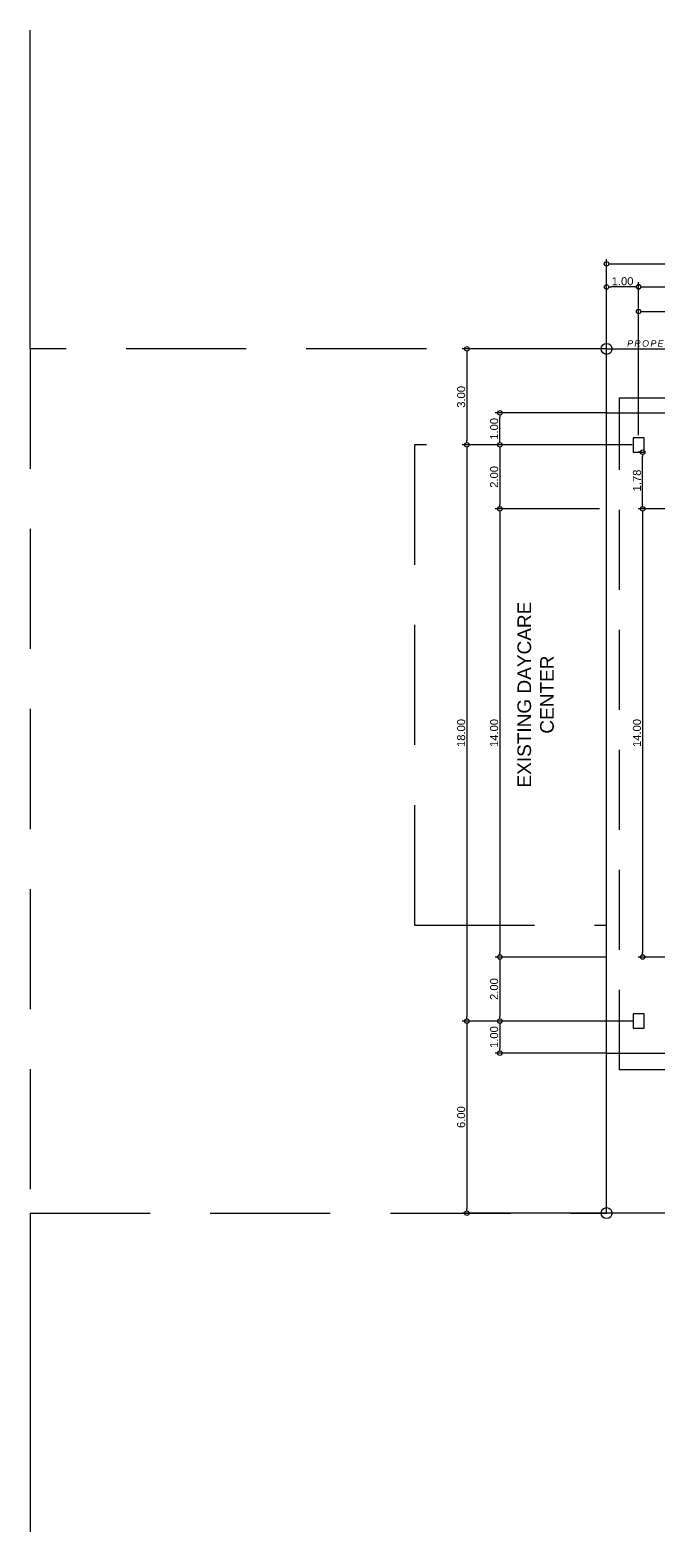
# Model space of a CAD drawing. Header units: inches. Extents: x -1369 to 1198, y -366 to 1398.
# Drawn here: x -49.15 to -29.52, y -22.38 to 24.54 of the extents above; entities that cross this region are included whole.
import ezdxf

# ---------------------------------------------------------------- set-up
doc = ezdxf.new("R2010")
doc.units = ezdxf.units.IN
doc.header["$MEASUREMENT"] = 0
doc.linetypes.add('HIDDEN', pattern=[0.375, 0.25, -0.125])
for name, color, linetype in [('dim', 8, 'Continuous'), ('rf', 1, 'HIDDEN'), ('txt', 7, 'Continuous')]:
    doc.layers.add(name, color=color, linetype=linetype)
doc.styles.get("Standard").update_dxf_attribs({"font": 'arial.ttf'})
doc.dimstyles.get("Standard").update_dxf_attribs({"dimtxt": 0.25, "dimasz": 0.14, "dimexe": 0.145, "dimexo": 0.025, "dimgap": 0.05, "dimtad": 1, "dimzin": 0, "dimdsep": 46, "dimtxsty": 'Standard', "dimblk": 'DOTBLANK', "dimcen": 0.09, "dimclrd": 256, "dimclre": 256, "dimaunit": 1, "dimadec": 5, "dimazin": 0, "dimtfac": 1, "dimtix": 1, "dimtofl": 0, "dimtmove": 0, "dimatfit": 3, "dimfxl": 0, "dimtolj": 1, "dimtzin": 0, "dimlwd": -1, "dimlwe": -1, "dimarcsym": 0})

# ---------------------------------------------------------------- blocks, each defined once
blk = doc.blocks.new('_DotBlank')
at = {"color": 0, "linetype": 'ByBlock', "lineweight": -2}
blk.add_line((-0.5, 0), (-1, 0), dxfattribs=at)
blk.add_circle((0, 0), 0.5, dxfattribs=at)
blk = doc.blocks.new('*D78')
at = {"layer": 'Defpoints', "color": 0, "transparency": 16777216}
for p in [(4.847, 17.238), (-31.153, 14.583), (4.847, 14.583)]:
    blk.add_point(p, dxfattribs=at)
at = {"layer": 'dim', "transparency": 16777216}
for p, q in [((-31.153, 14.608), (-31.153, 17.383)), ((4.847, 14.608), (4.847, 17.383)), ((-31.013, 17.238), (4.707, 17.238))]:
    blk.add_line(p, q, dxfattribs=at)
at = {"layer": 'dim', "transparency": 16777216, "xscale": 0.14, "yscale": 0.14, "zscale": 0.14, "rotation": 180}
blk.add_blockref('_DotBlank', (-31.153, 17.238), dxfattribs=at)
at = {"layer": 'dim', "transparency": 16777216, "xscale": 0.14, "yscale": 0.14, "zscale": 0.14}
blk.add_blockref('_DotBlank', (4.847, 17.238), dxfattribs=at)
at = {"layer": 'dim', "color": 0, "transparency": 16777216, "insert": (-13.153, 17.416), "char_height": 0.25, "attachment_point": 5}
blk.add_mtext('\\A1;36.00', dxfattribs=at)
blk = doc.blocks.new('*D98')
at = {"layer": 'Defpoints', "color": 0, "transparency": 16777216}
for p in [(-31.374, 9.583), (-34.485, -4.417), (-31.178, -4.417)]:
    blk.add_point(p, dxfattribs=at)
at = {"layer": 'dim', "transparency": 16777216}
for p, q in [((-31.399, 9.583), (-34.63, 9.583)), ((-34.485, 9.443), (-34.485, -4.277)), ((-31.203, -4.417), (-34.63, -4.417))]:
    blk.add_line(p, q, dxfattribs=at)
at = {"layer": 'dim', "transparency": 16777216, "xscale": 0.14, "yscale": 0.14, "zscale": 0.14}
for p, rotation in [((-34.485, 9.583), 90), ((-34.485, -4.417), 270)]:
    blk.add_blockref('_DotBlank', p, dxfattribs=dict(at, rotation=rotation))
at = {"layer": 'dim', "color": 0, "transparency": 16777216, "insert": (-34.663, 2.583), "char_height": 0.25, "attachment_point": 5, "rotation": 90}
blk.add_mtext('\\A1;14.00', dxfattribs=at)
blk = doc.blocks.new('*D105')
at = {"layer": 'Defpoints', "color": 0, "transparency": 16777216}
for p in [(-30.328, 11.583), (-35.514, -6.417), (-30.828, -6.417)]:
    blk.add_point(p, dxfattribs=at)
at = {"layer": 'dim', "transparency": 16777216}
for p, q in [((-30.353, 11.583), (-35.659, 11.583)), ((-35.514, 11.443), (-35.514, -6.277)), ((-30.853, -6.417), (-35.659, -6.417))]:
    blk.add_line(p, q, dxfattribs=at)
at = {"layer": 'dim', "transparency": 16777216, "xscale": 0.14, "yscale": 0.14, "zscale": 0.14}
for p, rotation in [((-35.514, 11.583), 90), ((-35.514, -6.417), 270)]:
    blk.add_blockref('_DotBlank', p, dxfattribs=dict(at, rotation=rotation))
at = {"layer": 'dim', "color": 0, "transparency": 16777216, "insert": (-35.692, 2.583), "char_height": 0.25, "attachment_point": 5, "rotation": 90}
blk.add_mtext('\\A1;18.00', dxfattribs=at)
blk = doc.blocks.new('*D106')
at = {"layer": 'Defpoints', "color": 0, "transparency": 16777216}
for p in [(-31.153, 16.517), (-31.153, 14.583), (-30.153, 11.858)]:
    blk.add_point(p, dxfattribs=at)
at = {"layer": 'dim', "transparency": 16777216}
for p, q in [((-31.153, 14.608), (-31.153, 16.662)), ((-30.293, 16.517), (-31.013, 16.517)), ((-30.153, 11.883), (-30.153, 16.662))]:
    blk.add_line(p, q, dxfattribs=at)
at = {"layer": 'dim', "transparency": 16777216, "xscale": 0.14, "yscale": 0.14, "zscale": 0.14, "rotation": 180}
blk.add_blockref('_DotBlank', (-31.153, 16.517), dxfattribs=at)
at = {"layer": 'dim', "transparency": 16777216, "xscale": 0.14, "yscale": 0.14, "zscale": 0.14}
blk.add_blockref('_DotBlank', (-30.153, 16.517), dxfattribs=at)
at = {"layer": 'dim', "color": 0, "transparency": 16777216, "insert": (-30.653, 16.695), "char_height": 0.25, "attachment_point": 5}
blk.add_mtext('\\A1;1.00', dxfattribs=at)
blk = doc.blocks.new('*D107')
at = {"layer": 'Defpoints', "color": 0, "transparency": 16777216}
for p in [(-30.803, -6.417), (-35.514, -12.417), (-31.153, -12.417)]:
    blk.add_point(p, dxfattribs=at)
at = {"layer": 'dim', "transparency": 16777216}
for p, q in [((-30.828, -6.417), (-35.659, -6.417)), ((-35.514, -6.557), (-35.514, -12.277)), ((-31.178, -12.417), (-35.659, -12.417))]:
    blk.add_line(p, q, dxfattribs=at)
at = {"layer": 'dim', "transparency": 16777216, "xscale": 0.14, "yscale": 0.14, "zscale": 0.14}
for p, rotation in [((-35.514, -6.417), 90), ((-35.514, -12.417), 270)]:
    blk.add_blockref('_DotBlank', p, dxfattribs=dict(at, rotation=rotation))
at = {"layer": 'dim', "color": 0, "transparency": 16777216, "insert": (-35.692, -9.417), "char_height": 0.25, "attachment_point": 5, "rotation": 90}
blk.add_mtext('\\A1;6.00', dxfattribs=at)
blk = doc.blocks.new('*D108')
at = {"layer": 'Defpoints', "color": 0, "transparency": 16777216}
for p in [(-31.324, 14.583), (-35.514, 11.583), (-31.324, 11.583)]:
    blk.add_point(p, dxfattribs=at)
at = {"layer": 'dim', "transparency": 16777216}
for p, q in [((-31.349, 14.583), (-35.659, 14.583)), ((-35.514, 14.443), (-35.514, 11.723)), ((-31.349, 11.583), (-35.659, 11.583))]:
    blk.add_line(p, q, dxfattribs=at)
at = {"layer": 'dim', "transparency": 16777216, "xscale": 0.14, "yscale": 0.14, "zscale": 0.14}
for p, rotation in [((-35.514, 14.583), 90), ((-35.514, 11.583), 270)]:
    blk.add_blockref('_DotBlank', p, dxfattribs=dict(at, rotation=rotation))
at = {"layer": 'dim', "color": 0, "transparency": 16777216, "insert": (-35.692, 13.083), "char_height": 0.25, "attachment_point": 5, "rotation": 90}
blk.add_mtext('\\A1;3.00', dxfattribs=at)
blk = doc.blocks.new('*D109')
at = {"layer": 'Defpoints', "color": 0, "transparency": 16777216}
for p in [(-31.349, 11.583), (-34.484, 9.583), (-31.349, 9.583)]:
    blk.add_point(p, dxfattribs=at)
at = {"layer": 'dim', "transparency": 16777216}
for p, q in [((-31.374, 11.583), (-34.629, 11.583)), ((-34.484, 11.443), (-34.484, 9.723)), ((-31.374, 9.583), (-34.629, 9.583))]:
    blk.add_line(p, q, dxfattribs=at)
at = {"layer": 'dim', "transparency": 16777216, "xscale": 0.14, "yscale": 0.14, "zscale": 0.14}
for p, rotation in [((-34.484, 11.583), 90), ((-34.484, 9.583), 270)]:
    blk.add_blockref('_DotBlank', p, dxfattribs=dict(at, rotation=rotation))
at = {"layer": 'dim', "color": 0, "transparency": 16777216, "insert": (-34.661, 10.583), "char_height": 0.25, "attachment_point": 5, "rotation": 90}
blk.add_mtext('\\A1;2.00', dxfattribs=at)
blk = doc.blocks.new('*D110')
at = {"layer": 'Defpoints', "color": 0, "transparency": 16777216}
for p in [(-31.153, -4.417), (-34.485, -6.417), (-30.303, -6.417)]:
    blk.add_point(p, dxfattribs=at)
at = {"layer": 'dim', "transparency": 16777216}
for p, q in [((-31.178, -4.417), (-34.63, -4.417)), ((-34.485, -4.557), (-34.485, -6.277)), ((-30.328, -6.417), (-34.63, -6.417))]:
    blk.add_line(p, q, dxfattribs=at)
at = {"layer": 'dim', "transparency": 16777216, "xscale": 0.14, "yscale": 0.14, "zscale": 0.14}
for p, rotation in [((-34.485, -4.417), 90), ((-34.485, -6.417), 270)]:
    blk.add_blockref('_DotBlank', p, dxfattribs=dict(at, rotation=rotation))
at = {"layer": 'dim', "color": 0, "transparency": 16777216, "insert": (-34.663, -5.417), "char_height": 0.25, "attachment_point": 5, "rotation": 90}
blk.add_mtext('\\A1;2.00', dxfattribs=at)
blk = doc.blocks.new('*D111')
at = {"layer": 'Defpoints', "color": 0, "transparency": 16777216}
for p in [(-0.153, 16.524), (-30.153, 14.583), (-0.153, 14.583)]:
    blk.add_point(p, dxfattribs=at)
at = {"layer": 'dim', "transparency": 16777216}
for p, q in [((-30.153, 14.608), (-30.153, 16.669)), ((-30.013, 16.524), (-0.293, 16.524)), ((-0.153, 14.608), (-0.153, 16.669))]:
    blk.add_line(p, q, dxfattribs=at)
at = {"layer": 'dim', "transparency": 16777216, "xscale": 0.14, "yscale": 0.14, "zscale": 0.14, "rotation": 180}
blk.add_blockref('_DotBlank', (-30.153, 16.524), dxfattribs=at)
at = {"layer": 'dim', "transparency": 16777216, "xscale": 0.14, "yscale": 0.14, "zscale": 0.14}
blk.add_blockref('_DotBlank', (-0.153, 16.524), dxfattribs=at)
at = {"layer": 'dim', "color": 0, "transparency": 16777216, "insert": (-15.153, 16.701), "char_height": 0.25, "attachment_point": 5}
blk.add_mtext('\\A1;30.00', dxfattribs=at)
blk = doc.blocks.new('*D113')
at = {"layer": 'Defpoints', "color": 0, "transparency": 16777216}
for p in [(-25.153, 15.748), (-30.153, 14.583), (-25.153, 11.858)]:
    blk.add_point(p, dxfattribs=at)
at = {"layer": 'dim', "transparency": 16777216}
for p, q in [((-30.153, 14.608), (-30.153, 15.893)), ((-30.013, 15.748), (-25.293, 15.748)), ((-25.153, 11.883), (-25.153, 15.893))]:
    blk.add_line(p, q, dxfattribs=at)
at = {"layer": 'dim', "transparency": 16777216, "xscale": 0.14, "yscale": 0.14, "zscale": 0.14, "rotation": 180}
blk.add_blockref('_DotBlank', (-30.153, 15.748), dxfattribs=at)
at = {"layer": 'dim', "transparency": 16777216, "xscale": 0.14, "yscale": 0.14, "zscale": 0.14}
blk.add_blockref('_DotBlank', (-25.153, 15.748), dxfattribs=at)
at = {"layer": 'dim', "color": 0, "transparency": 16777216, "insert": (-27.653, 15.926), "char_height": 0.25, "attachment_point": 5}
blk.add_mtext('\\A1;5.00', dxfattribs=at)
blk = doc.blocks.new('*D336')
at = {"layer": 'Defpoints', "color": 0, "transparency": 16777216}
for p in [(-29.153, 9.583), (-30.026, -4.417), (-29.153, -4.417)]:
    blk.add_point(p, dxfattribs=at)
at = {"layer": 'dim', "transparency": 16777216}
for p, q in [((-29.178, 9.583), (-30.171, 9.583)), ((-30.026, 9.443), (-30.026, -4.277)), ((-29.178, -4.417), (-30.171, -4.417))]:
    blk.add_line(p, q, dxfattribs=at)
at = {"layer": 'dim', "transparency": 16777216, "xscale": 0.14, "yscale": 0.14, "zscale": 0.14}
for p, rotation in [((-30.026, 9.583), 90), ((-30.026, -4.417), 270)]:
    blk.add_blockref('_DotBlank', p, dxfattribs=dict(at, rotation=rotation))
at = {"layer": 'dim', "color": 0, "transparency": 16777216, "insert": (-30.204, 2.583), "char_height": 0.25, "attachment_point": 5, "rotation": 90}
blk.add_mtext('\\A1;14.00', dxfattribs=at)
blk = doc.blocks.new('*D339')
at = {"layer": 'Defpoints', "color": 0, "transparency": 16777216}
for p in [(-30.026, 11.358), (-30.026, 11.358), (-30.026, 9.583)]:
    blk.add_point(p, dxfattribs=at)
at = {"layer": 'dim', "transparency": 16777216}
for p, q in [((-30.051, 11.358), (-30.171, 11.358)), ((-30.026, 9.723), (-30.026, 11.218)), ((-30.051, 9.583), (-30.171, 9.583))]:
    blk.add_line(p, q, dxfattribs=at)
at = {"layer": 'dim', "transparency": 16777216, "xscale": 0.14, "yscale": 0.14, "zscale": 0.14}
for p, rotation in [((-30.026, 11.358), 90), ((-30.026, 9.583), 270)]:
    blk.add_blockref('_DotBlank', p, dxfattribs=dict(at, rotation=rotation))
at = {"layer": 'dim', "color": 0, "transparency": 16777216, "insert": (-30.204, 10.471), "char_height": 0.25, "attachment_point": 5, "rotation": 90}
blk.add_mtext('\\A1;1.78', dxfattribs=at)
blk = doc.blocks.new('*D386')
at = {"layer": 'Defpoints', "color": 0, "transparency": 16777216}
for p in [(-30.328, -6.417), (-34.485, -7.417), (-31.153, -7.417)]:
    blk.add_point(p, dxfattribs=at)
at = {"layer": 'dim', "transparency": 16777216}
for p, q in [((-30.353, -6.417), (-34.63, -6.417)), ((-34.485, -6.557), (-34.485, -7.277)), ((-31.178, -7.417), (-34.63, -7.417))]:
    blk.add_line(p, q, dxfattribs=at)
at = {"layer": 'dim', "transparency": 16777216, "xscale": 0.14, "yscale": 0.14, "zscale": 0.14}
for p, rotation in [((-34.485, -6.417), 90), ((-34.485, -7.417), 270)]:
    blk.add_blockref('_DotBlank', p, dxfattribs=dict(at, rotation=rotation))
at = {"layer": 'dim', "color": 0, "transparency": 16777216, "insert": (-34.663, -6.917), "char_height": 0.25, "attachment_point": 5, "rotation": 90}
blk.add_mtext('\\A1;1.00', dxfattribs=at)
blk = doc.blocks.new('*D387')
at = {"layer": 'Defpoints', "color": 0, "transparency": 16777216}
for p in [(-34.484, 12.583), (-31.153, 12.583), (-31.153, 11.583)]:
    blk.add_point(p, dxfattribs=at)
at = {"layer": 'dim', "transparency": 16777216}
for p, q in [((-31.178, 12.583), (-34.629, 12.583)), ((-34.484, 11.723), (-34.484, 12.443)), ((-31.178, 11.583), (-34.629, 11.583))]:
    blk.add_line(p, q, dxfattribs=at)
at = {"layer": 'dim', "transparency": 16777216, "xscale": 0.14, "yscale": 0.14, "zscale": 0.14}
for p, rotation in [((-34.484, 12.583), 90), ((-34.484, 11.583), 270)]:
    blk.add_blockref('_DotBlank', p, dxfattribs=dict(at, rotation=rotation))
at = {"layer": 'dim', "color": 0, "transparency": 16777216, "insert": (-34.661, 12.083), "char_height": 0.25, "attachment_point": 5, "rotation": 90}
blk.add_mtext('\\A1;1.00', dxfattribs=at)

msp = doc.modelspace()

# ---------------------------------------------------------------- linework, layer by layer
at = {"color": 1}
for points in [[(-49.1526, 14.5831), (-49.1526, 24.543)], [(-49.1526, -12.4169), (-49.1526, -22.3768)]]:
    msp.add_lwpolyline(points, dxfattribs=at)
at = {"linetype": 'HIDDEN', "ltscale": 15}
for points in [[(-31.1526, 14.5831), (-49.1526, 14.5831), (-49.1526, -12.4169)], [(-49.1526, -12.4169), (-31.1526, -12.4169)]]:
    msp.add_lwpolyline(points, dxfattribs=at)
at = {"color": 7}
msp.add_lwpolyline([(-31.1526, 14.5831), (4.8474, 14.5831), (4.8474, -12.4169), (-31.1526, -12.4169)], close=True, dxfattribs=at)
at = {"color": 3}
for points in [[(-31.1526, 12.5831), (0.8474, 12.5831), (0.8474, 9.5831), (4.8474, 9.5831)], [(-31.1526, -7.4169), (1.0274, -7.4169), (1.0273, -4.4169), (4.8474, -4.4169)]]:
    msp.add_lwpolyline(points, dxfattribs=at)
for points in [[(-29.9775, 11.8081), (-30.3275, 11.8081), (-30.3275, 11.3581), (-29.9775, 11.3581)], [(-29.9775, -6.1919), (-30.3275, -6.1919), (-30.3275, -6.6419), (-29.9775, -6.6419)]]:
    msp.add_lwpolyline(points, close=True)
at = {"linetype": 'HIDDEN', "ltscale": 15}
msp.add_lwpolyline([(-31.1526, 11.5831), (-37.1526, 11.5831), (-37.1526, -3.4169), (-31.1526, -3.4169)], close=True, dxfattribs=at)
at = {"color": 1}
for centre in [(-31.1526, 14.5831), (-31.1526, -12.4169)]:
    msp.add_circle(centre, 0.1713, dxfattribs=at)
at = {"layer": 'rf', "color": 1, "linetype": 'HIDDEN', "ltscale": 10}
msp.add_lwpolyline([(1.0474, 13.0581), (1.0474, -7.9419), (-30.7526, -7.9419), (-30.7526, 13.0581)], close=True, dxfattribs=at)

# ---------------------------------------------------------------- texts
at = {"insert": (-33.9356, -2.5885), "char_height": 0.425, "attachment_point": 1, "rotation": 90}
msp.add_mtext_dynamic_manual_height_columns('\\pxqc;EXISTING DAYCARE\\PCENTER', width=12.740919, gutter_width=1, heights=[0], dxfattribs=at)
at = {"layer": 'txt', "insert": (-30.5106, 14.8515), "char_height": 0.2, "width": 4.498814, "attachment_point": 1}
msp.add_mtext('{\\fArial|b0|i1|c0|p34;\\T1.2;PROPERTY  LINE}', dxfattribs=at)

# ---------------------------------------------------------------- dimensions: what is measured, and where the dimension line sits
at = {"layer": 'dim', "color": 0}
for base, p1, p2, picture, middle in [((4.8474, 17.2382), (-31.1526, 14.5831), (4.8474, 14.5831), '*D78', (-13.1526, 17.4159)), ((-31.1526, 16.5173), (-30.1525, 11.8581), (-31.1526, 14.5831), '*D106', (-30.6526, 16.695)), ((-0.1526, 16.5236), (-30.1525, 14.5831), (-0.1526, 14.5831), '*D111', (-15.1526, 16.7014)), ((-25.1526, 15.748), (-30.1525, 14.5831), (-25.1526, 11.8581), '*D113', (-27.6526, 15.9257))]:
    dim = msp.add_linear_dim(base=base, p1=p1, p2=p2, dimstyle='Standard', dxfattribs=at)
    dim.commit()
    dim.dimension.update_dxf_attribs({"geometry": picture, "text_midpoint": middle})
for base, p1, p2, picture, middle in [((-35.5141, 11.5831), (-31.3239, 14.5831), (-31.3239, 11.5831), '*D108', (-35.6919, 13.0831)), ((-34.4837, 12.5831), (-31.1526, 11.5831), (-31.1526, 12.5831), '*D387', (-34.6614, 12.0831)), ((-35.5141, -6.4169), (-30.3275, 11.5831), (-30.8275, -6.4169), '*D105', (-35.6918, 2.5831)), ((-34.4837, 9.5831), (-31.3489, 11.5831), (-31.3489, 9.5831), '*D109', (-34.6614, 10.5831)), ((-30.0260153224, 11.3581310501), (-30.0260153224, 9.5831310501), (-30.0260153224, 11.3581310501), '*D339', (-30.2036585694, 10.4706310501)), ((-34.4853, -4.4169), (-31.3739, 9.5831), (-31.1776, -4.4169), '*D98', (-34.6629, 2.5831)), ((-30.026, -4.4169), (-29.1526, 9.5831), (-29.1526, -4.4169), '*D336', (-30.2037, 2.5831)), ((-34.4853, -6.4169), (-31.1526, -4.4169), (-30.3025, -6.4169), '*D110', (-34.6629, -5.4169)), ((-35.5141, -12.4169), (-30.8025, -6.4169), (-31.1526, -12.4169), '*D107', (-35.6918, -9.4169)), ((-34.4853, -7.4169), (-30.3276, -6.4169), (-31.1526, -7.4169), '*D386', (-34.6629, -6.9169))]:
    dim = msp.add_linear_dim(base=base, p1=p1, p2=p2, angle=90, dimstyle='Standard', dxfattribs=at)
    dim.commit()
    dim.dimension.update_dxf_attribs({"geometry": picture, "text_midpoint": middle})

doc.saveas('drawing.dxf')
